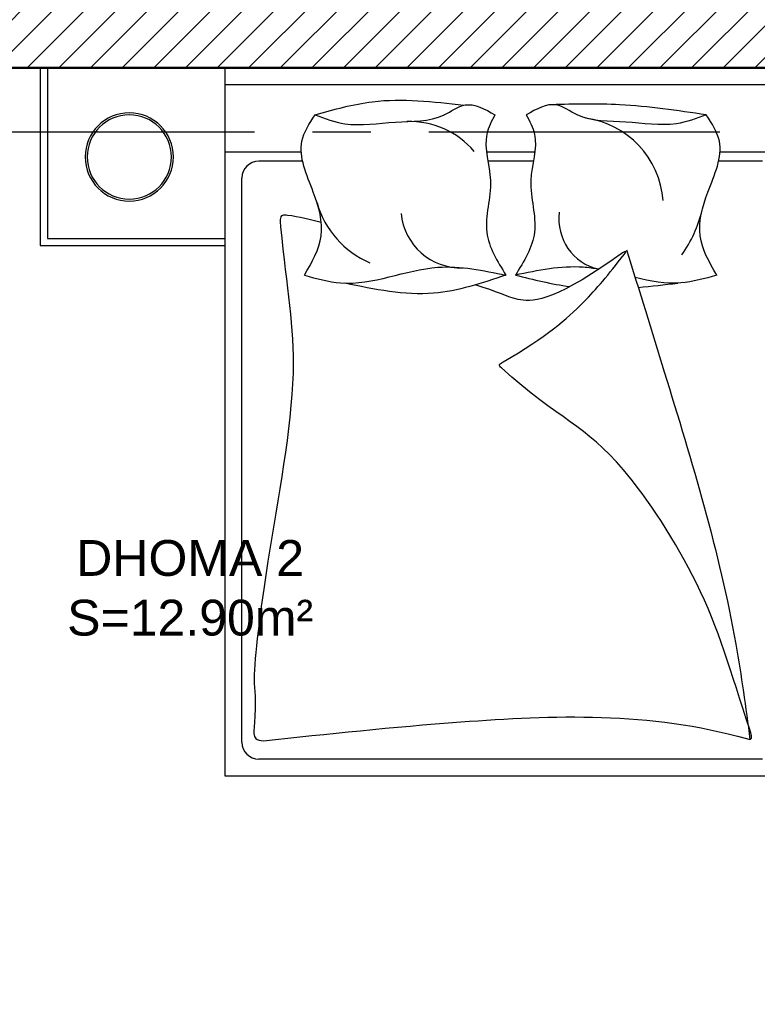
# Model space of a CAD drawing. Header units: centimetres. Extents: x 111832 to 117233, y -55119 to -48329.
# Drawn here: x 115653.7 to 115859.9, y -53062.4 to -52790.9 of the extents above; entities that cross this region are included whole.
import ezdxf

# ---------------------------------------------------------------- set-up
doc = ezdxf.new("R2010")
doc.units = ezdxf.units.CM
doc.header["$LTSCALE"] = 50
doc.header["$MEASUREMENT"] = 0
doc.linetypes.add('AXES', pattern=[2, 1.25, -0.25, 0.25, -0.25])
doc.layers.add('AXES', color=10, linetype='AXES')
doc.layers.add('DEMOL', color=7, linetype='Continuous', lineweight=60, true_color=0xe6ac00)
for name, color, linetype, lineweight in [('MACONNERIE COUPE', 7, 'Continuous', 30), ('MACONNERIE HACHURE', 253, 'Continuous', 13), ('mobilimi', 8, 'Continuous', 9)]:
    doc.layers.add(name, color=color, linetype=linetype, lineweight=lineweight)
doc.styles.add('RS_TEXT_1.50', font='arial.ttf', dxfattribs={"height": 12.5})

# ---------------------------------------------------------------- blocks, each defined once
blk = doc.blocks.new('A$C7560ca7f')
at = {"layer": 'AXES', "lineweight": 5, "ltscale": 1.3}
blk.add_line((3195, -1960), (-1985, -1960), dxfattribs=at)

msp = doc.modelspace()

# ---------------------------------------------------------------- hatches: boundary and pattern name
at = {"layer": 'MACONNERIE HACHURE'}
h = msp.add_hatch(dxfattribs=at)
h.set_pattern_fill('ANSI31', color=256, scale=50, style=0)
h.set_pattern_definition([(45, (923.721, 14234.1016), (-4.41941738, 4.41941738), [])])
h.paths.add_polyline_path([(114499.37, -53137.36), (114499.37, -53147.36), (114399.37, -53147.36), (114399.37, -53097.36), (114499.37, -53097.36), (114499.37, -53107.36), (114414.37, -53107.36), (114414.37, -53137.36)])
h.paths.add_polyline_path([(115954.37, -52057.36), (116034.37, -52057.36), (116034.37, -52082.36), (115954.37, -52082.36)])
h.paths.add_polyline_path([(113964.37, -52057.36), (113884.37, -52057.36), (113884.37, -52082.36), (113964.37, -52082.36)])
h.paths.add_polyline_path([(113884.37, -52082.36), (113859.37, -52082.36), (113859.37, -52130.36), (113884.37, -52130.36)])
h.paths.add_polyline_path([(113989.37, -52154.25), (113964.37, -52154.25), (113964.37, -52147.36), (113989.37, -52147.36)])
h.paths.add_polyline_path([(115954.37, -52154.25), (115929.37, -52154.25), (115929.37, -52147.36), (115954.37, -52147.36)])
h.paths.add_polyline_path([(114926.37, -53272.36), (114926.37, -53387.36), (114992.37, -53387.36), (114992.37, -53272.36), (114972.37, -53272.36), (114972.37, -53367.36), (114946.37, -53367.36), (114946.37, -53272.36)])
h.paths.add_polyline_path([(115224.37, -53762.36), (115294.37, -53762.36), (115294.37, -53622.36), (115269.37, -53622.36), (115269.37, -53737.36), (115224.37, -53737.36)])
h.paths.add_polyline_path([(114694.37, -53762.36), (114624.37, -53762.36), (114624.37, -53622.36), (114649.37, -53622.36), (114649.37, -53737.36), (114694.37, -53737.36)])
h.paths.add_polyline_path([(114224.37, -53134.36), (114329.37, -53134.36), (114329.37, -53109.36), (114224.37, -53109.36)])
h.paths.add_polyline_path([(115694.37, -53134.36), (115589.37, -53134.36), (115589.37, -53109.36), (115694.37, -53109.36)])
h.paths.add_polyline_path([(113964.37, -52902.25), (113989.37, -52902.25), (113989.37, -52887.36), (113964.37, -52887.36)])
h.paths.add_polyline_path([(116034.37, -53342.47), (116059.37, -53342.47), (116059.37, -53397.36), (116034.37, -53397.36)])
h.paths.add_polyline_path([(116034.37, -53087.36), (116059.37, -53087.36), (116059.37, -53157.36), (116034.37, -53157.36)])
h.paths.add_polyline_path([(116034.37, -52902.25), (116059.37, -52902.25), (116059.37, -52747.36), (116034.37, -52747.36)])
h.paths.add_polyline_path([(116034.37, -52502.36), (116059.37, -52502.36), (116059.37, -52542.36), (116034.37, -52542.36)])
h.paths.add_polyline_path([(113884.37, -53342.47), (113859.37, -53342.47), (113859.37, -53397.36), (113884.37, -53397.36)])
h.paths.add_polyline_path([(113884.37, -53087.36), (113859.37, -53087.36), (113859.37, -53157.36), (113884.37, -53157.36)])
h.paths.add_polyline_path([(113884.37, -52902.25), (113859.37, -52902.25), (113859.37, -52747.36), (113884.37, -52747.36)])
h.paths.add_polyline_path([(113884.37, -52494.36), (113859.37, -52494.36), (113859.37, -52542.36), (113884.37, -52542.36)])
h.paths.add_polyline_path([(115929.37, -52507.36), (115764.37, -52507.36), (115764.37, -52482.36), (115929.37, -52482.36)])
h.paths.add_polyline_path([(115704.37, -52507.36), (115701.34, -52507.36), (115701.34, -52482.36), (115704.37, -52482.36)])
h.paths.add_polyline_path([(115606.34, -52507.36), (115579.37, -52507.36), (115579.37, -52482.36), (115606.34, -52482.36)])
h.paths.add_polyline_path([(114214.37, -52507.36), (114217.4, -52507.36), (114217.4, -52482.36), (114214.37, -52482.36)])
h.paths.add_polyline_path([(114312.4, -52507.36), (114339.37, -52507.36), (114339.37, -52482.36), (114312.4, -52482.36)])
h.paths.add_polyline_path([(114679.37, -53134.36), (114694.37, -53134.36), (114694.37, -53109.36), (114679.37, -53109.36)])
h.paths.add_polyline_path([(115954.37, -52902.25), (115929.37, -52902.25), (115929.37, -52887.36), (115954.37, -52887.36)])
h.paths.add_polyline_path([(115494.37, -52677.36), (115506.37, -52677.36), (115506.37, -52507.29), (115519.37, -52507.36), (115519.37, -52482.36), (115494.37, -52482.36), (115494.37, -52590.36), (115484.37, -52590.36), (115484.37, -52602.36), (115494.37, -52602.36)])
h.paths.add_polyline_path([(115506.37, -52804.36), (115506.37, -52814.36), (115494.37, -52814.36), (115494.37, -52769.36), (115506.37, -52769.36), (115506.37, -52779.36), (115929.37, -52779.36), (115929.37, -52804.36)])
h.paths.add_polyline_path([(115239.37, -53134.36), (115224.37, -53134.36), (115224.37, -53109.36), (115239.37, -53109.36)])
h.paths.add_polyline_path([(115392.37, -52928.36), (115370.37, -52928.36), (115370.37, -52819.36), (115224.37, -52819.36), (115224.37, -52807.36), (115382.37, -52807.36), (115382.37, -52916.36), (115392.37, -52916.36)])
h.paths.add_polyline_path([(115506.37, -52906.36), (115494.37, -52906.36), (115494.37, -52916.36), (115484.37, -52916.36), (115484.37, -52928.36), (115494.37, -52928.36), (115494.37, -53097.36), (115418.97, -53097.36), (115418.97, -53107.36), (115504.37, -53107.36), (115504.37, -53137.36), (115418.97, -53137.36), (115418.97, -53147.36), (115519.37, -53147.36), (115519.37, -53107.36), (115506.37, -53107.36)])
h.paths.add_polyline_path([(115224.37, -52602.36), (115224.37, -52697.36), (115189.37, -52697.36), (115189.37, -52541.36), (115119.37, -52541.36), (115119.37, -52529.36), (115224.37, -52529.36), (115224.37, -52590.36), (115234.37, -52590.36), (115234.37, -52602.36)])
h.paths.add_polyline_path([(114229.37, -52082.36), (113989.37, -52082.36), (113989.37, -52057.36), (114229.37, -52057.36)])
h.paths.add_polyline_path([(114564.37, -52357.36), (114564.37, -52382.36), (114564.37, -52382.36), (114564.37, -52422.36), (114576.37, -52422.36), (114576.37, -52412.36), (114586.37, -52412.36), (114586.37, -52400.36), (114576.37, -52400.36), (114576.37, -52252.36), (114799.37, -52252.36), (114799.37, -52232.36), (114576.37, -52232.36), (114576.37, -52224.36), (114564.37, -52224.36)])
h.paths.add_polyline_path([(113989.37, -53082.36), (113964.37, -53082.36), (113964.37, -53062.36), (113989.37, -53062.36)])
h.paths.add_polyline_path([(115372.37, -52308.36), (115119.37, -52308.36), (115119.37, -52288.36), (115372.37, -52288.36), (115372.37, -52278.36), (115384.37, -52278.36), (115384.37, -52590.36), (115392.37, -52590.36), (115392.37, -52602.36), (115316.37, -52602.36), (115316.37, -52590.36), (115372.37, -52590.36)])
h.paths.add_polyline_path([(115229.37, -52082.36), (115372.37, -52082.36), (115372.37, -52196.36), (115384.37, -52196.36), (115384.37, -52082.36), (115409.37, -52082.36), (115409.37, -52057.36), (115229.37, -52057.36)])
h.paths.add_polyline_path([(115146.03, -52902.36), (115189.37, -52902.36), (115189.37, -52942.36), (115146.03, -52942.36)])
h.paths.add_polyline_path([(114979.37, -52902.36), (115019.37, -52902.36), (115019.37, -52942.36), (114979.37, -52942.36)])
h.paths.add_polyline_path([(114772.7, -52902.36), (114729.37, -52902.36), (114729.37, -52942.36), (114772.7, -52942.36)])
h.paths.add_polyline_path([(114939.37, -52902.36), (114899.37, -52902.36), (114899.37, -52942.36), (114939.37, -52942.36)])
h.paths.add_polyline_path([(115094.37, -52082.36), (115074.37, -52082.36), (115074.37, -52057.36), (115094.37, -52057.36)])
h.paths.add_polyline_path([(114706.37, -52529.36), (114706.37, -52400.36), (114668.37, -52400.36), (114668.37, -52412.36), (114694.37, -52412.36), (114694.37, -52560.23), (114576.37, -52560.23), (114576.37, -52504.36), (114564.37, -52504.36), (114564.37, -52572.36), (114694.37, -52572.23), (114694.37, -52697.36), (114729.37, -52697.36), (114729.37, -52541.36), (114799.37, -52541.36), (114799.37, -52529.36)])
h.paths.add_polyline_path([(115929.37, -52082.36), (115869.37, -52082.36), (115869.37, -52057.36), (115929.37, -52057.36)])
h.paths.add_polyline_path([(114974.37, -52082.36), (114824.37, -52082.36), (114824.37, -52057.36), (114974.37, -52057.36)])
h.paths.add_polyline_path([(114689.37, -52082.36), (114576.37, -52082.36), (114576.37, -52142.36), (114564.37, -52142.36), (114564.37, -52082.36), (114329.37, -52082.36), (114329.37, -52057.36), (114689.37, -52057.36)])
h.paths.add_polyline_path([(115094.37, -52562.36), (115094.37, -52612.36), (115009.37, -52612.36), (115009.37, -52632.36), (115119.37, -52632.36), (115119.37, -52562.36)])
h.paths.add_polyline_path([(114909.37, -52632.36), (114799.37, -52632.36), (114799.37, -52562.36), (114824.37, -52562.36), (114824.37, -52612.36), (114909.37, -52612.36)])

# ---------------------------------------------------------------- linework, layer by layer
at = {"layer": 'MACONNERIE COUPE'}
msp.add_lwpolyline([(115506.37, -52804.36), (115506.37, -52814.36), (115494.37, -52814.36), (115494.37, -52769.36), (115506.37, -52769.36), (115506.37, -52779.36), (115929.37, -52779.36), (115929.37, -52804.36)], close=True, dxfattribs=at)
at = {"layer": 'mobilimi'}
for p, q in [((115711.19, -52804.36), (115659.55, -52804.36)), ((115711.19, -52804.36), (115870.73, -52804.36)), ((115711.19, -53002.16), (115711.19, -52804.36)), ((115870.73, -52809.1), (115711.19, -52809.1)), ((115732.46, -52827.94), (115711.19, -52827.94)), ((115797.7, -52827.94), (115784.21, -52827.94)), ((115870.73, -52827.94), (115849.45, -52827.94)), ((115732.85, -52830.45), (115720.61, -52830.45)), ((115797.31, -52830.45), (115784.6, -52830.45)), ((115861.31, -52830.45), (115849.06, -52830.45)), ((115715.9, -52992.74), (115715.9, -52835.16)), ((115861.31, -52997.45), (115720.61, -52997.45)), ((115870.73, -53002.16), (115711.19, -53002.16))]:
    msp.add_line(p, q, dxfattribs=at)
for points in [[(115659.55, -52804.36), (115659.55, -52854.04), (115711.19, -52854.04)], [(115661.55, -52804.36), (115661.55, -52852.04), (115711.19, -52852.04)]]:
    msp.add_lwpolyline(points, dxfattribs=at)
for centre, radius, start, end in [((115762.78, -52842.95), 23.57, 40.1552, 91.8905), ((115808.48, -52843.29), 25.12, 4.1611, 82.3438), ((115720.61, -52835.16), 4.71, 90, 180), ((115761.82, -52834.91), 25.97, 196.1016, 246.9049), ((115818.8, -52846.65), 14.37, 172.3063, 256.9792), ((115808.51, -52835.29), 37.03, 324.7782, 346.1183), ((115777.03, -52843.48), 16.75, 185.3037, 272.1083), ((115720.61, -52992.74), 4.71, 180, 270)]:
    msp.add_arc(centre, radius, start, end, dxfattribs=at)
at = {"layer": 'mobilimi', "extrusion": (0, 0, -1)}
for major_axis, start_param, end_param in [((-8.71, -8.71), 0.785398, 7.068583), ((8.31, -8.31), 2.356194490192207, 8.639379797371793)]:
    msp.add_ellipse((115684.42, -52829.27), major_axis=major_axis, ratio=1, start_param=start_param, end_param=end_param, dxfattribs=at)
at = {"layer": 'mobilimi'}
for points, knots in [([(115736.31, -52817.52), (115741.63, -52816.01), (115755.21, -52812.16), (115769.31, -52813.81), (115777.88, -52814.82)], [0, 0, 0, 0, 174.773698, 445.939365, 445.939365, 445.939365, 445.939365]), ([(115736.31, -52817.52), (115739.06, -52818.53), (115746.3, -52821.21), (115758.59, -52818.96), (115770.35, -52819.69), (115778.81, -52813.09), (115783.74, -52815.9), (115786.58, -52817.52)], [0, 0, 0, 0, 92.019591, 242.309749, 388.238104, 456.828654, 550.479969, 550.479969, 550.479969, 550.479969]), ([(115845.6, -52817.52), (115842.85, -52818.53), (115835.61, -52821.21), (115823.33, -52818.96), (115811.56, -52819.69), (115803.11, -52813.09), (115798.18, -52815.9), (115795.33, -52817.52)], [0, 0, 0, 0, 92.019591, 242.309749, 388.238104, 456.828654, 550.479969, 550.479969, 550.479969, 550.479969]), ([(115845.6, -52817.52), (115837.55, -52816.32), (115823.24, -52814.18), (115808.78, -52814.52), (115802.47, -52814.67)], [0, 0, 0, 0, 258.790855, 459.690562, 459.690562, 459.690562, 459.690562]), ([(115733.38, -52862.28), (115735.45, -52858.68), (115739.68, -52851.33), (115735.99, -52838.36), (115730.4, -52826.61), (115734.74, -52819.93), (115736.31, -52817.52)], [0, 0, 0, 0, 126.546295, 258.531484, 412.948424, 500.192386, 500.192386, 500.192386, 500.192386]), ([(115786.58, -52817.52), (115785.64, -52819.28), (115782.61, -52824.98), (115787.09, -52836.37), (115782.13, -52850.15), (115787.22, -52858.38), (115789.63, -52862.28)], [0, 0, 0, 0, 61.879725, 199.875279, 354.011777, 493.000156, 493.000156, 493.000156, 493.000156]), ([(115795.33, -52817.52), (115796.27, -52819.28), (115799.31, -52824.98), (115794.82, -52836.37), (115799.78, -52850.15), (115794.7, -52858.38), (115792.29, -52862.28)], [0, 0, 0, 0, 61.879725, 199.875279, 354.011777, 493.000156, 493.000156, 493.000156, 493.000156]), ([(115848.53, -52862.28), (115846.46, -52858.68), (115842.23, -52851.33), (115845.92, -52838.36), (115851.51, -52826.61), (115847.17, -52819.93), (115845.6, -52817.52)], [0, 0, 0, 0, 126.546295, 258.531484, 412.948424, 500.192386, 500.192386, 500.192386, 500.192386]), ([(115738.06, -52847.6), (115735.07, -52846.73), (115731.47, -52845.93), (115726.35, -52845.29), (115728.22, -52865.4), (115732.99, -52888.25), (115722.88, -52940.53), (115718.27, -52977.44), (115720.09, -52979.76), (115718.98, -52991.97), (115721.09, -52992.2), (115721.94, -52992.3)], [3985.05903, 3985.05903, 3985.05903, 3985.05903, 4080.88352, 4095.097586, 4129.948642, 4553.773643, 5047.299708, 5447.379817, 5706.978712, 5742.134282, 5766.267478, 5766.267478, 5766.267478, 5766.267478]), ([(115721.94, -52992.3), (115739.88, -52990.4), (115781.39, -52985.99), (115830.48, -52984.05), (115858.76, -52992.27), (115852.58, -52973.54), (115846.24, -52950.61), (115816.21, -52904.72), (115804.59, -52902.89), (115787.42, -52887.34), (115800.89, -52879.53), (115810.92, -52870.92), (115818.54, -52861.91), (115823.82, -52854.91), (115802.52, -52870.16), (115790.76, -52869.47), (115787.63, -52866.89), (115781.05, -52865.02)], [5766.267478, 5766.267478, 5766.267478, 5766.267478, 6326.544882, 7063.125625, 7075.853468, 7104.137891, 7482.255608, 7822.118426, 8365.070605, 8376.683952, 8384.467459, 8620.875161, 8806.816714, 8824.217175, 8839.174614, 9041.086843, 9254.378307, 9254.378307, 9254.378307, 9254.378307]), ([(115823.35, -52855.17), (115826.85, -52866.52), (115838.1, -52902.92), (115851.92, -52948.14), (115856.62, -52983.04), (115857.82, -52991.92)], [0, 0, 0, 0, 378.531329, 1213.951151, 1499.195268, 1499.195268, 1499.195268, 1499.195268]), ([(115733.38, -52862.28), (115736.73, -52863.24), (115749.04, -52866.78), (115767.84, -52857.72), (115783.3, -52860.95), (115789.63, -52862.28)], [0, 0, 0, 0, 109.214696, 402.016842, 604.685285, 604.685285, 604.685285, 604.685285]), ([(115815.57, -52860.65), (115814.13, -52860.39), (115806.38, -52859.33), (115798.61, -52860.95), (115792.29, -52862.28)], [355.798164, 355.798164, 355.798164, 355.798164, 402.016842, 604.685285, 604.685285, 604.685285, 604.685285]), ([(115789.63, -52862.28), (115782.94, -52864.52), (115768.22, -52869.47), (115752.96, -52866.26), (115744.64, -52864.52)], [0, 0, 0, 0, 220.862167, 485.908125, 485.908125, 485.908125, 485.908125]), ([(115848.53, -52862.28), (115845.19, -52863.24), (115837.63, -52865.41), (115830.01, -52863.98), (115825.74, -52862.98)], [0, 0, 0, 0, 109.214696, 246.634525, 246.634525, 246.634525, 246.634525])]:
    msp.add_open_spline(points, degree=3, knots=knots, dxfattribs=at)
for points in [[(115792.29, -52862.28), (115797.34, -52863.52), (115802.39, -52864.77), (115807.48, -52865.48)], [(115826.58, -52865.7), (115830.28, -52865.38), (115833.98, -52864.94), (115837.69, -52864.5)]]:
    msp.add_open_spline(points, degree=3, dxfattribs=at)

# ---------------------------------------------------------------- block references
at = {"layer": 'MACONNERIE COUPE', "lineweight": 5, "ltscale": 0.5}
msp.add_blockref('A$C7560ca7f', (113954.37, -50862.36), dxfattribs=at)

# ---------------------------------------------------------------- texts
at = {"layer": 'DEMOL', "lineweight": -2, "insert": (115701.42, -52949.67), "char_height": 10, "width": 93.9293, "attachment_point": 5, "style": 'RS_TEXT_1.50'}
msp.add_mtext('DHOMA 2\\PS=12.90m²', dxfattribs=at)

doc.saveas('drawing.dxf')
